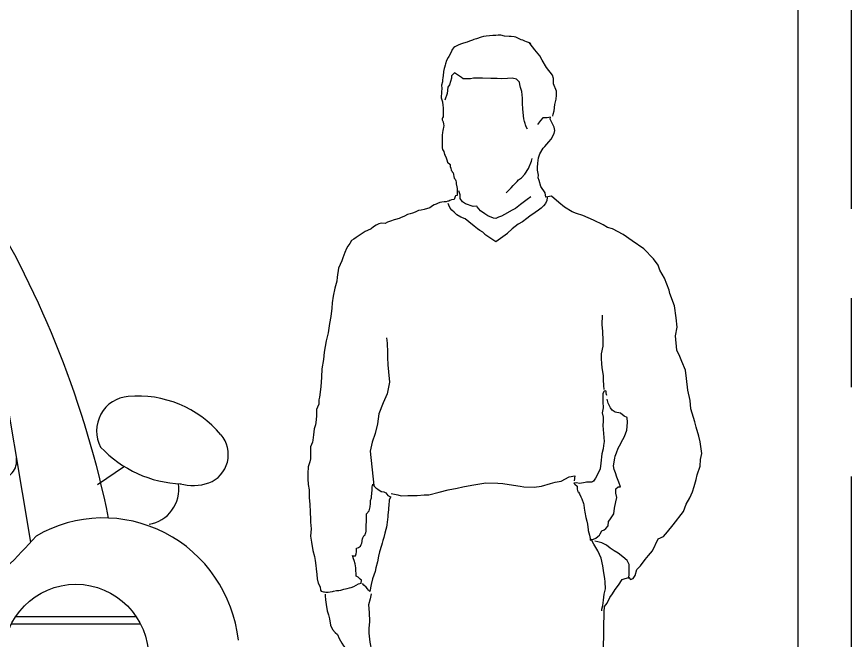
# Model space of a CAD drawing. Header units: metres. Extents: x -58 to 722, y -1100 to 345.
# Drawn here: x 204.377 to 205.546, y -505.14 to -504.267 of the extents above; entities that cross this region are included whole.
import ezdxf

# ---------------------------------------------------------------- set-up
doc = ezdxf.new("R2010")
doc.units = ezdxf.units.M
doc.header["$MEASUREMENT"] = 0
doc.linetypes.add('CENTER2', pattern=[1.125, 0.75, -0.125, 0.125, -0.125])
doc.linetypes.add('CENTERX2', pattern=[4, 2.5, -0.5, 0.5, -0.5])
doc.layers.get('0').update_dxf_attribs({"color": 255})
for name, color, linetype in [('A-MOBILIARIO SANITARIO', 124, 'Continuous'), ('AUTOS', 125, 'Continuous'), ('FSR_ARQ_010MUROBAJO', 33, 'Continuous'), ('FSR_ARQ_016EJES', 135, 'CENTER2')]:
    doc.layers.add(name, color=color, linetype=linetype)

# ---------------------------------------------------------------- blocks, each defined once
blk = doc.blocks.new('Auto-f33')
for p, q in [((0.5198753601657131, 1.215882504443584), (0.5668283294310754, 0.9383301572475489)), ((0.6981837105896034, 1.044437109804477), (0.6607030319735259, 1.018836795126447)), ((0.7149716169992075, 0.8336177916093277), (0.5456702394466788, 0.8336177916093277)), ((0.7209249767606138, 0.8234125764749365), (0.5397168796852725, 0.8234125764749365))]:
    blk.add_line(p, q)
for centre, major_axis, ratio, start_param, end_param in [((-0.651389180910769, 0.6906025293842504), (1.920625757790143e-11, 1.378926206180796), 0.9834667438759624, -1.365176638025358, -1.013955915325003), ((0.7171518095946112, 0.9870017395697346), (6.703790307824114e-13, 0.1559820580222471), 0.9834667438751649, -0.8607481456355363, 0.08794845032932397), ((0.7069818316140868, 1.094111182809911), (1.601842837376748e-12, 0.04838653282877249), 0.9834667438751545, 0.06949165210106956, 2.061034900395411), ((0.8022776429090186, 1.061153900318828), (-4.037739127640035e-13, 0.04224967773290109), 0.9834667438752756, 3.487823291416744, 5.427834125534995), ((0.7838362832927714, 1.187737695775326), (7.242709993622845e-13, 0.1677851147881523), 0.98346674387535, 2.337543147489951, 3.105426125088056), ((0.522777364908336, 1.051917869308824), (-8.235797546465973e-13, 0.02488757261231022), 0.9834667438755847, 3.105739069200693, 4.882733868985902), ((0.7255475524265762, 1.012578443294075), (1.132448619446561e-12, 0.04971772426771241), 0.9834667438747721, 3.28885023988142, 4.863490281238581), ((0.7944461013803448, 1.087271991751749), (8.687956270412116e-13, 0.06953378110122756), 0.9834667438770818, 2.874082505220561, 3.468081363766016), ((0.6688610871967171, 0.7785860863382084), (3.705653932163242e-13, 0.1936997766519843), 0.9834667438754245, -1.455547914908998, 0.5176009453552424), ((-0.3374780427724318, 1.793273920100489), (-8.335843243245143e-12, 1.25555778769816), 0.9834667438752482, 3.778192101010172, 3.972654697942099), ((0.6303209282229432, 0.7756633118164302), (1.512991750406579e-12, 0.1037661570105683), 0.9834667438754008, -1.570796326780557, 4.712388980399029)]:
    blk.add_ellipse(centre, major_axis=major_axis, ratio=ratio, start_param=start_param, end_param=end_param)
blk = doc.blocks.new('SYMBOL_Human_2_2D')
at = {"color": 0, "linetype": 'ByBlock'}
for p, q in [((-0.03021243701204845, 1.807211497987951), (-0.03616972546987895, 1.805509006373494)), ((-0.02680822496385638, 1.808345767120482), (-0.03021243701204845, 1.807211497987951)), ((-0.02226933065060344, 1.81033150239759), (-0.02680822496385638, 1.808345767120482)), ((-0.01999980086747044, 1.811182941), (-0.02226933065060344, 1.81033150239759)), ((-0.0157443705542164, 1.812317650807229), (-0.01999980086747044, 1.811182941)), ((-0.00836857778313238, 1.814587070421686), (-0.0157443705542164, 1.812317650807229)), ((-0.004964365734940301, 1.816005437024096), (-0.00836857778313238, 1.814587070421686)), ((-0.0007092383855429318, 1.816289121361445), (-0.004964365734940301, 1.816005437024096)), ((0.009503507927711041, 1.817423803626506), (-0.0007092383855429318, 1.816289121361445)), ((0.01404231961445745, 1.817423803626506), (0.009503507927711041, 1.817423803626506)), ((0.01773040879518106, 1.817707487963855), (0.01404231961445745, 1.817423803626506)), ((0.02198545351807191, 1.817707487963855), (0.01773040879518106, 1.817707487963855)), ((0.02765927797590351, 1.816572778156626), (0.02198545351807191, 1.817707487963855)), ((0.03503515337349405, 1.816005437024096), (0.02765927797590351, 1.816572778156626)), ((0.03815557091566291, 1.816005437024096), (0.03503515337349405, 1.816005437024096)), ((0.04297828727710851, 1.815154411554216), (0.03815557091566291, 1.816005437024096)), ((0.04524778951807207, 1.814587070421686), (0.04297828727710851, 1.815154411554216)), ((0.05035405250602309, 1.812317650807229), (0.04524778951807207, 1.814587070421686)), ((0.05375826455421695, 1.81089884353012), (0.05035405250602309, 1.812317650807229)), ((0.05631134096385537, 1.81033150239759), (0.05375826455421695, 1.81089884353012)), ((0.05943178604819188, 1.808345767120482), (0.05631134096385537, 1.81033150239759)), ((0.06198497262650626, 1.807778839120481), (0.05943178604819188, 1.808345767120482)), ((0.06368721636144592, 1.807211497987951), (0.06198497262650626, 1.807778839120481)), ((0.0676586869156619, 1.805225349578313), (0.06368721636144592, 1.807211497987951)), ((-0.05404183872289181, 1.793878306590361), (-0.05574408245783147, 1.790473791578313)), ((-0.05347447004819372, 1.79586362873494), (-0.05404183872289181, 1.793878306590361)), ((-0.05120496780722839, 1.798700389481927), (-0.05347447004819372, 1.79586362873494)), ((-0.04950291686746944, 1.799835512421686), (-0.05120496780722839, 1.798700389481927)), ((-0.04666604595180779, 1.801253879024096), (-0.04950291686746944, 1.799835512421686)), ((-0.04326183390361393, 1.802955929963855), (-0.04666604595180779, 1.801253879024096)), ((-0.03900670655421656, 1.804374324108433), (-0.04326183390361393, 1.802955929963855)), ((-0.03616972546987895, 1.805509006373494), (-0.03900670655421656, 1.804374324108433)), ((0.06850982255421734, 1.803806955433735), (0.0676586869156619, 1.805225349578313)), ((-0.05999912718072231, 1.783381490349397), (-0.06226873959036183, 1.778275309987952)), ((-0.05886452754216798, 1.784799856951807), (-0.05999912718072231, 1.783381490349397)), ((-0.05574408245783147, 1.790473791578313), (-0.05886452754216798, 1.784799856951807)), ((-0.06567306180722987, 1.767495222542168), (-0.06595652580722877, 1.765793171602409)), ((-0.06453802149397525, 1.771466693096385), (-0.06567306180722987, 1.767495222542168)), ((-0.06397079053012078, 1.773452841506024), (-0.06453802149397525, 1.771466693096385)), ((-0.06226873959036183, 1.778275309987952), (-0.06397079053012078, 1.773452841506024)), ((-0.0679422335421691, 1.755580865963855), (-0.06822613821686829, 1.750757956807229)), ((-0.06737500257831286, 1.760403334445783), (-0.0679422335421691, 1.755580865963855)), ((-0.067091428409638, 1.761538044253012), (-0.06737500257831286, 1.760403334445783)), ((-0.06595652580722877, 1.765793171602409), (-0.067091428409638, 1.761538044253012)), ((-0.0685096022168672, 1.745367678975903), (-0.07021184595180685, 1.740261526156626)), ((-0.06822613821686829, 1.750757956807229), (-0.0685096022168672, 1.74877180839759)), ((-0.0685096022168672, 1.74877180839759), (-0.0685096022168672, 1.746786486253011)), ((-0.0685096022168672, 1.746786486253011), (-0.0685096022168672, 1.745367678975903)), ((-0.07021184595180685, 1.729481851843373), (-0.07077921462650671, 1.720403402204819)), ((-0.07021184595180685, 1.740261526156626), (-0.07021184595180685, 1.739977841819277)), ((-0.07021184595180685, 1.739977841819277), (-0.06992807898795128, 1.735155373337349)), ((-0.06992807898795128, 1.735155373337349), (-0.07021184595180685, 1.729481851843373)), ((-0.07077921462650671, 1.720403402204819), (-0.06879347934939695, 1.714162539578313)), ((-0.06879347934939695, 1.714162539578313), (-0.06822613821686829, 1.708205333746988)), ((-0.06822613821686829, 1.708205333746988), (-0.0679422335421691, 1.705368159867469)), ((-0.0679422335421691, 1.705368159867469), (-0.0679422335421691, 1.701113032518072)), ((-0.0685096022168672, 1.68948233273494), (-0.06936073785542263, 1.688347209795181)), ((-0.0679422335421691, 1.690617042542168), (-0.0685096022168672, 1.68948233273494)), ((-0.0679422335421691, 1.701113032518072), (-0.0679422335421691, 1.696006879698795)), ((-0.0679422335421691, 1.696006879698795), (-0.0679422335421691, 1.690617042542168)), ((-0.06936073785542263, 1.688347209795181), (-0.06936073785542263, 1.686361474518072)), ((-0.06936073785542263, 1.686361474518072), (-0.0679422335421691, 1.683241056975903)), ((-0.0679422335421691, 1.683241056975903), (-0.06737500257831286, 1.679269173289156)), ((-0.06737500257831286, 1.679269173289156), (-0.06680763390361477, 1.677283878686747)), ((-0.06680763390361477, 1.677283878686747), (-0.06737500257831286, 1.67444667726506)), ((-0.06879347934939695, 1.666220106903614), (-0.06907727385542195, 1.662531907554216)), ((-0.06822613821686829, 1.669624208783132), (-0.06879347934939695, 1.666220106903614)), ((-0.0679422335421691, 1.671893600855422), (-0.06822613821686829, 1.669624208783132)), ((-0.06737500257831286, 1.67444667726506), (-0.0679422335421691, 1.671893600855422)), ((-0.06907727385542195, 1.656574701722891), (-0.06936073785542263, 1.654021625313253)), ((-0.06936073785542263, 1.654021625313253), (-0.06936073785542263, 1.651752233240964)), ((-0.06936073785542263, 1.651752233240964), (-0.06936073785542263, 1.646646052879518)), ((-0.06907727385542195, 1.662531907554216), (-0.06907727385542195, 1.656574701722891)), ((-0.06936073785542263, 1.646646052879518), (-0.06936073785542263, 1.64239051239759)), ((-0.06936073785542263, 1.64239051239759), (-0.0685096022168672, 1.640121092783132)), ((-0.0685096022168672, 1.640121092783132), (-0.0665238669397592, 1.637000262108433)), ((-0.0665238669397592, 1.637000262108433), (-0.06538915713253068, 1.632177766084337)), ((-0.06538915713253068, 1.632177766084337), (-0.06453802149397525, 1.630475715144578)), ((-0.06453802149397525, 1.630475715144578), (-0.06311987522891549, 1.626787928927711)), ((-0.06311987522891549, 1.626787928927711), (-0.06198494508433683, 1.623951168180723)), ((-0.06198494508433683, 1.623951168180723), (-0.06085034544578249, 1.620262968831325)), ((-0.06085034544578249, 1.620262968831325), (-0.0568786820963858, 1.616575182614458)), ((-0.0568786820963858, 1.616575182614458), (-0.05659491513253023, 1.613454765072289)), ((-0.05659491513253023, 1.613454765072289), (-0.05602765662650633, 1.610901247987951)), ((-0.05602765662650633, 1.610901247987951), (-0.0554603154939759, 1.607781243578313)), ((-0.0554603154939759, 1.607781243578313), (-0.05432560568674738, 1.606646533771084)), ((-0.05432560568674738, 1.606646533771084), (-0.05375826455421695, 1.605227754036144)), ((-0.05375826455421695, 1.605227754036144), (-0.05233987040963939, 1.603525703096385)), ((-0.05233987040963939, 1.603525703096385), (-0.05063762667469973, 1.595582348855421)), ((-0.05063762667469973, 1.595582348855421), (-0.04893554819277135, 1.593596613578313)), ((-0.04893554819277135, 1.593596613578313), (-0.04780064559036212, 1.591043537168674)), ((-0.04780064559036212, 1.591043537168674), (-0.04723330445783169, 1.589057801891566)), ((-0.04723330445783169, 1.589057801891566), (-0.04723330445783169, 1.586788409819277)), ((-0.04723330445783169, 1.586788409819277), (-0.04666604595180779, 1.58196550066265)), ((-0.04666604595180779, 1.58196550066265), (-0.04581491031325235, 1.579128739915663)), ((-0.04581491031325235, 1.579128739915663), (-0.04581491031325235, 1.577143032180722)), ((-0.04581491031325235, 1.577143032180722), (-0.04581491031325235, 1.575157296903614)), ((-0.04581491031325235, 1.575157296903614), (-0.04581491031325235, 1.571753195024096)), ((-0.06056646831325274, 1.559554713433735), (-0.06311987522891549, 1.558420003626506)), ((-0.05914810171084284, 1.559554713433735), (-0.06056646831325274, 1.559554713433735)), ((-0.05716225626506066, 1.560689423240963), (-0.05914810171084284, 1.559554713433735)), ((-0.05460917985542224, 1.561824105506024), (-0.05716225626506066, 1.560689423240963)), ((-0.05035405250602487, 1.562107789843373), (-0.05460917985542224, 1.561824105506024)), ((-0.04921912236144621, 1.56693028586747), (-0.05035405250602487, 1.562107789843373)), ((-0.0483683172289151, 1.567781724469879), (-0.04921912236144621, 1.56693028586747)), ((-0.04609870481927736, 1.56834906560241), (-0.0483683172289151, 1.567781724469879)), ((-0.04581491031325235, 1.571753195024096), (-0.04609870481927736, 1.56834906560241)), ((0.09375767349397535, 1.560405738903614), (0.0914880610843376, 1.556150611554217)), ((0.09432504216867521, 1.565228234927711), (0.09375767349397535, 1.560405738903614)), ((-0.09716199571084339, 1.546504793240964), (-0.101984354024097, 1.545654180903614)), ((-0.08865119016867418, 1.549341967120482), (-0.09716199571084339, 1.546504793240964)), ((-0.08439617298795277, 1.55217872786747), (-0.08865119016867418, 1.549341967120482)), ((-0.08155930207228934, 1.553880778807229), (-0.08439617298795277, 1.55217872786747)), ((-0.07872234853012117, 1.555015901746988), (-0.08155930207228934, 1.553880778807229)), ((-0.07645303908433831, 1.556150611554217), (-0.07872234853012117, 1.555015901746988)), ((-0.07304882703614446, 1.557568978156626), (-0.07645303908433831, 1.556150611554217)), ((-0.06992807898795128, 1.558135906156626), (-0.07304882703614446, 1.557568978156626)), ((-0.06595652580722877, 1.558420003626506), (-0.06992807898795128, 1.558135906156626)), ((-0.06311987522891549, 1.558420003626506), (-0.06595652580722877, 1.558420003626506)), ((-0.05914810171084284, 1.553313437674698), (-0.05999912718072231, 1.556150611554217)), ((-0.0568786820963858, 1.548774625987952), (-0.05914810171084284, 1.553313437674698)), ((-0.05404183872289181, 1.545370083433735), (-0.0568786820963858, 1.548774625987952)), ((0.0849634314939749, 1.548774625987952), (0.0804245096385543, 1.545654180903614)), ((0.0886515206746985, 1.552462412204819), (0.0849634314939749, 1.548774625987952)), ((0.0914880610843376, 1.556150611554217), (0.0886515206746985, 1.552462412204819)), ((-0.1343245337349401, 1.533455726855421), (-0.1363102690120481, 1.532604701385542)), ((-0.1280833681445781, 1.53600880326506), (-0.1343245337349401, 1.533455726855421)), ((-0.1229771051566271, 1.538561879674699), (-0.1280833681445781, 1.53600880326506)), ((-0.1192894291084343, 1.539980246277108), (-0.1229771051566271, 1.538561879674699)), ((-0.1156013123855431, 1.540831271746988), (-0.1192894291084343, 1.539980246277108)), ((-0.1113459646987955, 1.542533322686746), (-0.1156013123855431, 1.540831271746988)), ((-0.1062397017108427, 1.544803155433734), (-0.1113459646987955, 1.542533322686746)), ((-0.101984354024097, 1.545654180903614), (-0.1062397017108427, 1.544803155433734)), ((-0.05063762667469973, 1.542250079024096), (-0.05404183872289181, 1.545370083433735)), ((-0.04638247178313293, 1.538278195337349), (-0.05063762667469973, 1.542250079024096)), ((-0.04042488036144576, 1.534874093457831), (-0.04638247178313293, 1.538278195337349)), ((-0.03361664906024053, 1.532037332710843), (-0.04042488036144576, 1.534874093457831)), ((0.06737489240963868, 1.53600880326506), (0.06255253409638506, 1.532604701385542)), ((0.07531835681927745, 1.541682737891566), (0.06737489240963868, 1.53600880326506)), ((0.0804245096385543, 1.545654180903614), (0.07531835681927745, 1.541682737891566)), ((-0.1720546607710851, 1.522391955072289), (-0.1760262139518076, 1.51983887866265)), ((-0.1677992029156634, 1.524094006012048), (-0.1720546607710851, 1.522391955072289)), ((-0.1635438552289159, 1.525512372614458), (-0.1677992029156634, 1.524094006012048)), ((-0.1581539079036141, 1.524945444614458), (-0.1635438552289159, 1.525512372614458)), ((-0.1544661492289165, 1.526930766759036), (-0.1581539079036141, 1.524945444614458)), ((-0.1496434328674692, 1.528632817698795), (-0.1544661492289165, 1.526930766759036)), ((-0.1439698287469877, 1.530335281771084), (-0.1496434328674692, 1.528632817698795)), ((-0.1419840934698797, 1.531186307240964), (-0.1439698287469877, 1.530335281771084)), ((-0.1363102690120481, 1.532604701385542), (-0.1419840934698797, 1.531186307240964)), ((-0.02765936060241003, 1.527498107891566), (-0.03361664906024053, 1.532037332710843)), ((-0.01971592373494069, 1.52068990413253), (-0.02765936060241003, 1.527498107891566)), ((-0.01432586624096466, 1.516434336108433), (-0.01971592373494069, 1.52068990413253)), ((0.04893557573493901, 1.523810321674699), (0.03985784219277022, 1.516434336108433)), ((0.05574410999999913, 1.527498107891566), (0.04893557573493901, 1.523810321674699)), ((0.06255253409638506, 1.532604701385542), (0.05574410999999913, 1.527498107891566)), ((-0.1893594053493981, 1.512179621891566), (-0.2029760332048198, 1.502817901048192)), ((-0.185387714457832, 1.513881259698795), (-0.1893594053493981, 1.512179621891566)), ((-0.1797140001686746, 1.516718433578313), (-0.185387714457832, 1.513881259698795)), ((-0.1760262139518076, 1.51983887866265), (-0.1797140001686746, 1.516718433578313)), ((-0.0106381901927719, 1.514164944036144), (-0.01432586624096466, 1.516434336108433)), ((-0.006099295879518962, 1.511328183289157), (-0.0106381901927719, 1.514164944036144)), ((-0.002695083831325107, 1.508207738204819), (-0.006099295879518962, 1.511328183289157)), ((0.03985784219277022, 1.516434336108433), (0.03248196679517967, 1.509909789144578)), ((-0.2103517984337344, 1.498562360566265), (-0.213188779518072, 1.493739864542168)), ((-0.2066640122168675, 1.500264824638554), (-0.2103517984337344, 1.498562360566265)), ((-0.2029760332048198, 1.502817901048192), (-0.2066640122168675, 1.500264824638554)), ((-0.218295152674699, 1.486080635313253), (-0.2205645447469884, 1.479555675216867)), ((-0.216025622891566, 1.489767980855421), (-0.218295152674699, 1.486080635313253)), ((-0.213188779518072, 1.493739864542168), (-0.216025622891566, 1.489767980855421)), ((-0.2236851826265056, 1.471612348518072), (-0.2253872335662646, 1.466506168156626)), ((-0.2205645447469884, 1.479555675216867), (-0.2236851826265056, 1.471612348518072)), ((-0.2304934139277108, 1.455442837048193), (-0.2324792318313254, 1.441258207048193)), ((-0.2253872335662646, 1.466506168156626), (-0.2304934139277108, 1.455442837048193)), ((-0.2330467933012041, 1.435017344421686), (-0.2364508125542173, 1.424237256975903)), ((-0.2324792318313254, 1.441258207048193), (-0.2330467933012041, 1.435017344421686)), ((-0.2364508125542173, 1.424237256975903), (-0.2387203147951809, 1.411755091048193)), ((-0.2387203147951809, 1.411755091048193), (-0.2407061326987954, 1.401258687939759)), ((-0.2409899272048186, 1.393032090036144), (-0.2426918679759034, 1.380266267313253)), ((-0.2407061326987954, 1.401258687939759), (-0.2409899272048186, 1.393032090036144)), ((-0.2426918679759034, 1.380266267313253), (-0.2443941392530125, 1.36920208239759)), ((-0.2443941392530125, 1.36920208239759), (-0.2469472156626509, 1.35473462186747)), ((-0.2469472156626509, 1.35473462186747), (-0.2500676607469874, 1.342252483481928)), ((-0.2500676607469874, 1.342252483481928), (-0.2529046142891573, 1.32438006726506)), ((-0.253755749927711, 1.313032638686747), (-0.2563088263373494, 1.298564765024096)), ((-0.2529046142891573, 1.32438006726506), (-0.253755749927711, 1.313032638686747)), ((-0.2563088263373494, 1.298564765024096), (-0.2568761674698798, 1.285515257963855)), ((-0.2568761674698798, 1.285515257963855), (-0.2582946717831334, 1.270764140638554)), ((-0.2582946717831334, 1.270764140638554), (-0.2602803795180719, 1.254593775361446)), ((-0.2611315151566274, 1.250338648012048), (-0.2614150893253022, 1.245799836325301)), ((-0.2602803795180719, 1.254593775361446), (-0.2611315151566274, 1.250338648012048)), ((-0.2634008246024102, 1.238991191891566), (-0.2651030958795175, 1.235303405674699)), ((-0.2651030958795175, 1.235303405674699), (-0.2648193013734943, 1.225942125506024)), ((-0.2611315151566274, 1.243814101048193), (-0.2634008246024102, 1.238991191891566)), ((-0.2614150893253022, 1.245799836325301), (-0.2611315151566274, 1.243814101048193)), ((-0.2648193013734943, 1.225942125506024), (-0.2653866700481924, 1.219417165409638)), ((-0.2665215726506016, 1.211473838710843), (-0.2685074180963856, 1.205232535409638)), ((-0.2653866700481924, 1.219417165409638), (-0.2665215726506016, 1.211473838710843)), ((-0.2696419901927705, 1.195871255240964), (-0.2704931258313259, 1.18736055986747)), ((-0.2685074180963856, 1.205232535409638), (-0.2696419901927705, 1.195871255240964)), ((-0.271060494506024, 1.184523799120482), (-0.2741809120481928, 1.177148254228916)), ((-0.2704931258313259, 1.18736055986747), (-0.271060494506024, 1.184523799120482)), ((-0.2741809120481928, 1.170340022927711), (-0.2744647065542178, 1.158424812542168)), ((-0.2741809120481928, 1.177148254228916), (-0.2741809120481928, 1.170340022927711)), ((-0.2744647065542178, 1.158424812542168), (-0.2753155116867472, 1.153602316518072)), ((-0.2778689186024099, 1.145942674156626), (-0.2781524927710848, 1.135446656638554)), ((-0.2753155116867472, 1.153602316518072), (-0.2778689186024099, 1.145942674156626)), ((-0.2781524927710848, 1.135446656638554), (-0.2784362597349404, 1.127503329939759)), ((0.1161689013975895, 1.123815543722892), (0.1283671626506013, 1.130623775024096)), ((0.1283671626506013, 1.130623775024096), (0.1371612944819276, 1.132325825963855)), ((0.1371612944819276, 1.132325825963855), (0.1360266948433733, 1.124099228060241)), ((-0.2784362597349404, 1.127503329939759), (-0.2775851240963849, 1.118709390903614)), ((-0.2775851240963849, 1.118709390903614), (-0.2764505244578306, 1.11019869553012)), ((-0.03702097127710857, 1.115021191554217), (-0.02312024595180695, 1.117574267963855)), ((-0.02312024595180695, 1.117574267963855), (-0.01375863527710841, 1.119276732036144)), ((-0.01375863527710841, 1.119276732036144), (-0.001276579518071586, 1.120978369843373)), ((-0.001276579518071586, 1.120978369843373), (0.01716273715662631, 1.120411028710843)), ((0.01716273715662631, 1.120411028710843), (0.02538974819277051, 1.120127757506024)), ((0.02538974819277051, 1.120127757506024), (0.04184357746987999, 1.117290583626506)), ((0.04184357746987999, 1.117290583626506), (0.05205599327710786, 1.115872217024096)), ((0.08524719845783046, 1.116155873819277), (0.09914773098795138, 1.120127757506024)), ((0.09914773098795138, 1.120127757506024), (0.1065234962168677, 1.122396736445783)), ((0.1065234962168677, 1.122396736445783), (0.1161689013975895, 1.123815543722892)), ((-0.2764505244578306, 1.11019869553012), (-0.2761666473253008, 1.103390051096385)), ((-0.1487923247710849, 1.104808858373494), (-0.1382961144578321, 1.102255368831325)), ((-0.08978620293975936, 1.102539025626506), (-0.0741834266746988, 1.106510909313253)), ((-0.0741834266746988, 1.106510909313253), (-0.05971566318072341, 1.11019869553012)), ((-0.05971566318072341, 1.11019869553012), (-0.04609870481927736, 1.112751771939759)), ((-0.04609870481927736, 1.112751771939759), (-0.03702097127710857, 1.115021191554217)), ((0.05205599327710786, 1.115872217024096), (0.05801328173494014, 1.115021191554217)), ((0.05801328173494014, 1.115021191554217), (0.07389985250602393, 1.114453822879518)), ((0.07389985250602393, 1.114453822879518), (0.08524719845783046, 1.116155873819277)), ((-0.2761666473253008, 1.103390051096385), (-0.2761666473253008, 1.098283898277108)), ((-0.2761666473253008, 1.098283898277108), (-0.2750320476867465, 1.087503810831325)), ((-0.1382961144578321, 1.102255368831325), (-0.132906056963856, 1.101120659024096)), ((-0.132906056963856, 1.101120659024096), (-0.1226933106506021, 1.101404343361446)), ((-0.1226933106506021, 1.101404343361446), (-0.1079419729879518, 1.101688000156626)), ((-0.1079419729879518, 1.101688000156626), (-0.09744556987951825, 1.102255368831325)), ((-0.09744556987951825, 1.102255368831325), (-0.08978620293975936, 1.102539025626506)), ((-0.2750320476867465, 1.087503810831325), (-0.2747482807228909, 1.075872697915663)), ((-0.2747482807228909, 1.075872697915663), (-0.2741809120481928, 1.064241585)), ((-0.2741809120481928, 1.064241585), (-0.2741809120481928, 1.059986430108434)), ((-0.2741809120481928, 1.059986430108434), (-0.2730462022409643, 1.049490027)), ((-0.2730462022409643, 1.049490027), (-0.2741809120481928, 1.038142570879518)), ((-0.2741809120481928, 1.038142570879518), (-0.2727624352771088, 1.028781290710843)), ((-0.2727624352771088, 1.028781290710843), (-0.2704931258313259, 1.015731783650602)), ((-0.2704931258313259, 1.015731783650602), (-0.2682235134216864, 1.006370062807229)), ((-0.2682235134216864, 1.006370062807229), (-0.2668051468192765, 1.000412884518072)), ((-0.2668051468192765, 1.000412884518072), (-0.2659539010120486, 0.992469557819277)), ((-0.208082516530121, 1.006370062807229), (-0.2089336521686747, 1.008072113746988)), ((-0.2075151478554211, 1.002965960927711), (-0.208082516530121, 1.006370062807229)), ((-0.206096671084337, 1.000129200180723), (-0.2075151478554211, 1.002965960927711)), ((-0.2659539010120486, 0.992469557819277), (-0.2653866700481924, 0.9870797206626507)), ((-0.2046783044819271, 0.9950226342289155), (-0.206096671084337, 1.000129200180723)), ((-0.2038270586746993, 0.9890654283975902), (-0.2046783044819271, 0.9950226342289155)), ((-0.2035435946746986, 0.9848103010481928), (-0.2038270586746993, 0.9890654283975902)), ((-0.2653866700481924, 0.9870797206626507), (-0.2645355344096387, 0.9782853409518071)), ((-0.2645355344096387, 0.9782853409518071), (-0.2639681657349406, 0.9717603808554216)), ((-0.2032598001686754, 0.9797041482289155), (-0.2035435946746986, 0.9848103010481928)), ((-0.2029760332048198, 0.9757318514096385), (-0.2032598001686754, 0.9797041482289155)), ((-0.2001393826265065, 0.9743138979397588), (-0.2029760332048198, 0.9757318514096385)), ((-0.1970186345783134, 0.9711930397228916), (-0.2001393826265065, 0.9743138979397588)), ((-0.2639681657349406, 0.9717603808554216), (-0.2622662249638559, 0.9652358338915661)), ((-0.2622662249638559, 0.9652358338915661), (-0.259145807421687, 0.9592786556024093)), ((-0.2069478067228925, 0.9598459967349398), (-0.2032598001686754, 0.9621154163493977)), ((-0.2032598001686754, 0.9621154163493977), (-0.1995720414939761, 0.9638174672891566)), ((-0.1995720414939761, 0.9638174672891566), (-0.1953166938072286, 0.9649521770963856)), ((-0.1950328993012054, 0.9694909887831324), (-0.1970186345783134, 0.9711930397228916)), ((-0.1953166938072286, 0.9649521770963856), (-0.1950328993012054, 0.9694909887831324)), ((-0.259145807421687, 0.9592786556024093), (-0.2585781357831323, 0.9538884053132528)), ((-0.2585781357831323, 0.9538884053132528), (-0.2577273031084335, 0.9527536955060241)), ((-0.2577273031084335, 0.9527536955060241), (-0.253755749927711, 0.9513353289036144)), ((-0.253755749927711, 0.9513353289036144), (-0.2523372731566269, 0.9513353289036144)), ((-0.2523372731566269, 0.9513353289036144), (-0.2503515378795189, 0.9510516445662651)), ((-0.2503515378795189, 0.9510516445662651), (-0.2469472156626509, 0.9510516445662651)), ((-0.2469472156626509, 0.9510516445662651), (-0.2438265777831319, 0.9516189856987951)), ((-0.2438265777831319, 0.9516189856987951), (-0.2401387915662649, 0.9521863543734941)), ((-0.2401387915662649, 0.9521863543734941), (-0.2384365202891576, 0.9524700111686746)), ((-0.2384365202891576, 0.9524700111686746), (-0.2338976259759047, 0.9536051341084335)), ((-0.2338976259759047, 0.9536051341084335), (-0.2302099499277102, 0.9536051341084335)), ((-0.2302099499277102, 0.9536051341084335), (-0.2268056277108439, 0.9541725027831325)), ((-0.2268056277108439, 0.9541725027831325), (-0.2222668160240957, 0.9558741405903612)), ((-0.2222668160240957, 0.9558741405903612), (-0.2171602225301204, 0.9567251660602409)), ((-0.2171602225301204, 0.9567251660602409), (-0.2134724363132534, 0.9575766046626504)), ((-0.2134724363132534, 0.9575766046626504), (-0.210919359903615, 0.9581439457951804)), ((-0.210919359903615, 0.9581439457951804), (-0.2069478067228925, 0.9598459967349398))]:
    blk.add_line(p, q, dxfattribs=at)
for points in [[(0.1028355172048183, 1.692034996012048), (0.1034030786746989, 1.694872169891566), (0.1051050194457837, 1.700262007048192), (0.1062397292530122, 1.710191069024096), (0.1082254369879507, 1.718133982590361), (0.1087931086265055, 1.724375285891566), (0.1085092314939757, 1.730899805313253), (0.1042538838072282, 1.742247674566265), (0.1039704198072293, 1.750474685602409), (0.1022681485301202, 1.755580865963855), (0.09319033236144492, 1.767495222542168), (0.08638190826506076, 1.779126335457831), (0.08269412204819204, 1.785651295554217), (0.07475079534939688, 1.79501301639759), (0.07134647313253062, 1.799835512421686), (0.06595674614457891, 1.806360031843373)], [(0.06340333922891617, 1.671609944060241), (0.0617013984578314, 1.675014045939759), (0.06028289414457788, 1.678134904156626), (0.05999912718072231, 1.680403883096385), (0.05886452754216798, 1.683808398108434), (0.05772981773493946, 1.68777986866265), (0.0565951354698786, 1.697708517506024), (0.05631134096385537, 1.70338286526506), (0.05574410999999913, 1.711609463168674), (0.05574410999999913, 1.720120131), (0.05460940019277061, 1.730332464180723), (0.05290712891566329, 1.736573326807229), (0.051772419108433, 1.741396235963855), (0.05092139363855352, 1.744516653506024), (0.04638249932530059, 1.74933914953012), (0.03957396506024047, 1.750757956807229), (0.03248196679517967, 1.750474685602409), (0.02255279465060234, 1.74990649066265), (0.01631193202409698, 1.750474685602409), (0.006666526843373433, 1.750474685602409), (-0.006382759879517863, 1.750757956807229), (-0.01177278983132624, 1.750757956807229), (-0.02028348520481948, 1.750757956807229), (-0.02538974819277051, 1.75019058813253), (-0.03673709414457882, 1.74990649066265), (-0.03929017055421724, 1.751892639072289), (-0.05007025799999987, 1.759268211506024), (-0.05460917985542224, 1.754446156156626), (-0.05460917985542224, 1.753594690012048), (-0.05489294681927781, 1.750757956807229), (-0.05801339190361432, 1.740828867289156), (-0.06028300431325384, 1.736857424277108), (-0.06141760395180818, 1.727212019096386), (-0.06510569313253001, 1.716999300325301)], [(-0.00808500361445752, 0.122976953674699), (-0.005248160240963529, 0.1175871165180722), (-0.002695083831325107, 0.1102111309518075), (-0.00184394819277145, 0.1056723192650602), (0.002978768168674151, 0.1059560036024096), (0.01092187453012095, 0.1076580545421686), (0.01744664183132549, 0.1070906858674701), (0.01829766730120497, 0.1051049505903616), (0.01432619674698721, 0.09602735475903601), (0.0131911839759038, 0.08893502598795178), (0.0117730101686746, 0.08269375022891556), (0.003829573301205258, 0.07304878572289142), (0.004680819108433099, 0.06113398846987939), (-0.0004254438795179283, 0.05687886112048202), (0.004397244939758238, 0.05602739497590359), (0.002694973662650924, 0.04893550687951831), (0.002127632530120493, 0.04411303839759051), (-0.001276579518071586, 0.03758807830120481), (-0.005815501373493959, 0.02567328104819278), (-0.003546191927711106, 0.0185813929518075), (-0.002978547831325784, 0.01035438191566285), (-0.001560374024096589, 0.00382983495180711), (0.001560374024096589, -0.00382983495180711), (0.008368798120482523, -0.00865230343373491), (0.01716273715662631, -0.00865230343373491), (0.02170196197590357, -0.00865230343373491), (0.03134706419277045, -0.008935987771084397), (0.03446778469879419, -0.009219672108433441), (0.03900659638554238, -0.009503328903614383), (0.04524778951807207, -0.01035435437349386), (0.05063751650602377, -0.01120537984337333), (0.06226873959036183, -0.01375889692771071), (0.07191403460240942, -0.01290787145783123), (0.07872223836144521, -0.009219672108433441), (0.08553077262650532, -0.005248201554216569), (0.09205573272289058, 0.00042531993975925), (0.09914773098795138, 0.007233936831325449), (0.1014173433975909, 0.009503356445783373), (0.1042538838072282, 0.01460950926506022), (0.1056723605783123, 0.02113446936144592), (0.1076582060240963, 0.02851004179518069), (0.1113461850361439, 0.03730439396385532), (0.1124808948433724, 0.04581508933734946), (0.1141828356144572, 0.05858091206024096), (0.1170197065301206, 0.05631107931325308), (0.1138992889879518, 0.06652382562650616), (0.1076582060240963, 0.06709116675903615), (0.1079419729879518, 0.07787125420481922), (0.1062397292530122, 0.08581460844578337), (0.1014173433975909, 0.08751665938554232), (0.1005660975903613, 0.09886408796385537), (0.1119135537108438, 0.0977294056987954), (0.1124808948433724, 0.09858043116867488), (0.1153177657590359, 0.1048212937951807), (0.1164523653975902, 0.1079417113373495), (0.1173035836626504, 0.1116299106867469), (0.1178708421686743, 0.1136156459638553), (0.1192893189397584, 0.1175871165180722), (0.1198566600722888, 0.1226932693373495), (0.1201404545783138, 0.1289345450963857), (0.1212750542168681, 0.1368778993373494), (0.1215586283855412, 0.1445371285662651), (0.1224097640240966, 0.1519131141325303), (0.1229771051566271, 0.1573029512891566), (0.1241120077590363, 0.1638274982530119), (0.1249628404337351, 0.1720545092891566), (0.1260977430361443, 0.1780121007108433), (0.1286509296144569, 0.1882244338915664), (0.1300694063855428, 0.1967351292650605), (0.1326224827951812, 0.2055290683012048), (0.1357429278795177, 0.2180112066867472), (0.1382960042891561, 0.2293586628072288), (0.1402817395662641, 0.236167279698795), (0.1431186931084341, 0.2443938776024097), (0.1453883055180718, 0.2529045729759039), (0.1476575047951805, 0.2602805585421686), (0.1473740407951798, 0.2733300656024096), (0.1473740407951798, 0.2929040920843373), (0.1490760917349387, 0.3068046246144578), (0.1507783630120478, 0.3209888139397592), (0.1524801936144584, 0.3331872955301203), (0.1524801936144584, 0.3490735357951806), (0.1519129626506022, 0.3615556741807231), (0.1513456215180717, 0.3746051812409636), (0.1507783630120478, 0.389356739240964), (0.1502110218795174, 0.3955976018674698), (0.1470902738313242, 0.4123353082771086), (0.1456717695180725, 0.4219802727831323), (0.1456717695180725, 0.4378669537228916), (0.1499271172048182, 0.4469445495542168), (0.1547498335662656, 0.4616965482289157), (0.1567356514698801, 0.4716251695301203), (0.1607072321927703, 0.4934690287590364), (0.1658133850120471, 0.5221211192891568), (0.167231861783133, 0.5416951457710841), (0.1706360738313251, 0.5643900304698797), (0.1697850483614456, 0.5805599826144576), (0.1703526098313244, 0.6021197443734938), (0.1692177072289152, 0.6148855670963853), (0.1720545506024092, 0.648644223578313), (0.1723383451084342, 0.6577222600843371), (0.1737565189156616, 0.6659488579879518), (0.1751749956867474, 0.6838212466626505), (0.1774446080963852, 0.7014095654096384), (0.1797141103373487, 0.7218346173614456), (0.1794304259999997, 0.7334661709518071), (0.1808488201445773, 0.7649549946867469), (0.1802814790120486, 0.7754509846626505), (0.1794304259999997, 0.8049541006626504), (0.1785792077349395, 0.8180035801807228), (0.1814161612771077, 0.8528969464698795), (0.1814161612771077, 0.8608402731686746), (0.1822671867469872, 0.8806979839879518), (0.182550871084338, 0.8957332263253013), (0.182834555421687, 0.9201301619638553), (0.1834018965542175, 0.9286408573373495), (0.1873735599036142, 0.9337470101566263), (0.1919123715903606, 0.9425413898674695), (0.1956003781445776, 0.9484985681566265), (0.199855505493975, 0.9550231151204818), (0.2052455354457834, 0.9621154163493977), (0.2109192772771085, 0.9706256710481929), (0.2154582817590356, 0.972044478325301), (0.2211320235903607, 0.9737465292650602), (0.2236850999999991, 0.9709097685180723), (0.228224104481928, 0.972044478325301), (0.2310609753975896, 0.9771506311445781), (0.233614161975904, 0.9862286676506022), (0.2395713402650603, 0.9921858734819275), (0.2466634486987953, 1.001830837987952), (0.2520535061927713, 1.008072113746988), (0.2582945616144574, 1.015164442518072), (0.2670888311566255, 1.03388744353012), (0.2753157320240955, 1.037859327216867), (0.2815565946506027, 1.044667530975903), (0.2903509468192773, 1.056014987096385), (0.3062372146265062, 1.076723723385542), (0.310492562313252, 1.087787495168675), (0.3164498507710842, 1.098000241481928), (0.3204214039518067, 1.107078277987952), (0.3229744803614452, 1.115304848349397), (0.3260952284096383, 1.12636862013253), (0.3275137327228919, 1.133460948903614), (0.3323360910361437, 1.147077356421687), (0.3329037626746985, 1.157290102734939), (0.3348894979518064, 1.166935507915662), (0.3323360910361437, 1.185091167795181), (0.3303502731325292, 1.193885519963855), (0.3260952284096383, 1.208069709289156), (0.3241094105060238, 1.21601265039759), (0.3178683275421683, 1.236154458686747), (0.3167336177349398, 1.249203938204819), (0.3130456387228921, 1.265374303481928), (0.3107762466506028, 1.283813620156626), (0.3093578525060234, 1.296295345409638), (0.3039677950120474, 1.309912634277108), (0.3005635829638553, 1.317855547843373), (0.2957408941445774, 1.327500925481928), (0.2940389533734944, 1.350195397048193), (0.2963081526506013, 1.363528560903614), (0.2951736631807229, 1.377996434566265), (0.2923366820963853, 1.396719876253012), (0.2849609168674689, 1.416010245939759), (0.2838262070602404, 1.421116811891566), (0.2767342087951796, 1.439556156108434), (0.2696420177349399, 1.452321978831325), (0.2668050366506023, 1.45969755126506), (0.2594292714216859, 1.469910270036144), (0.2446777134216873, 1.485229196710843), (0.2262382865783135, 1.497711335096386), (0.2123378642168667, 1.507639983939759), (0.1958839523132525, 1.516718433578313), (0.1879408184096381, 1.518704168855421), (0.1814161612771077, 1.52267561186747), (0.1660972621445787, 1.530051597433735), (0.1499271172048182, 1.537143485530121), (0.1397143984337355, 1.540263930614458), (0.1329059743373495, 1.543100691361446), (0.1212750542168681, 1.550192992590361), (0.1124808948433724, 1.557284880686747), (0.1011334662650594, 1.567497627), (0.09233919672289126, 1.565795576060241), (0.09120459708433692, 1.572603779819277), (0.08439606281927681, 1.58224959813253), (0.08184298640963839, 1.591610905843374), (0.0801407151325293, 1.595866446325301), (0.0804245096385543, 1.600121573674699), (0.07900611549397496, 1.607781243578313), (0.07928990999999996, 1.61203595779518), (0.07985714096385443, 1.618560917891566), (0.0804245096385543, 1.626787928927711), (0.08297758604819272, 1.633028791554217), (0.08780027486746889, 1.642106828060241), (0.09035346144578327, 1.64465990446988), (0.09687811857831363, 1.652035890036144), (0.1002823306265057, 1.656007360590361), (0.1051050194457837, 1.665085397096385), (0.1059561550843373, 1.669340524445783), (0.1048212249397587, 1.674730361602409), (0.09886382631325219, 1.686928843192771), (0.09943149795180695, 1.690049701409639), (0.09432504216867521, 1.68948233273494), (0.08751661807228928, 1.68919823526506), (0.08354492718072315, 1.685226792253012), (0.0804245096385543, 1.680971224228915), (0.07928990999999996, 1.678985929626506)], [(0.03049623151807168, 1.572320536156626), (0.03390014060240887, 1.576008322373494), (0.03787199674698805, 1.580547547192771), (0.04099244183132456, 1.583951235939759), (0.04723360742168659, 1.590192511698795), (0.04978671137349444, 1.592745588108433), (0.05404183872289181, 1.595866446325301), (0.05914821187951702, 1.601823624614458), (0.06510561050602348, 1.610618004325301), (0.06964450481927642, 1.621965019771084), (0.07077910445783075, 1.62622058779518)], [(0.06850982255421734, 1.566362917192771), (0.06283599809638574, 1.562391474180723), (0.05290712891566329, 1.554448560614458), (0.04468022804819327, 1.548207257313253), (0.03957396506024047, 1.545370083433735), (0.02765927797590351, 1.538561879674699), (0.02283656161445791, 1.536292460060241), (0.01829766730120497, 1.534590409120482), (0.01404231961445745, 1.532604701385542), (0.01063810756626538, 1.533171629385542), (0.001560374024096589, 1.53685982873494), (-0.002695083831325107, 1.539980246277108), (-0.009503507927711041, 1.544519471096385), (-0.01460977091566207, 1.55076036126506), (-0.01546079638554154, 1.551611386734939), (-0.02085082633734991, 1.551044018060241), (-0.03304908759036174, 1.555583242879518), (-0.03787180395180734, 1.558703274831325), (-0.04127601599999942, 1.563526156445783), (-0.04127601599999942, 1.569483775409638), (-0.04354562840963894, 1.575440953698795)], [(0.182834555421687, 1.266508572614458), (0.1822671867469872, 1.272749848373494), (0.1819835299518076, 1.281260130614458), (0.1816999557831327, 1.287785090710843), (0.1799976845060236, 1.300550913433735), (0.1794304259999997, 1.306224407385542), (0.1788630848674693, 1.314451418421687), (0.1788630848674693, 1.321826990855421), (0.1814161612771077, 1.333741788108433), (0.1814161612771077, 1.341968799144578), (0.180565025638554, 1.357004041481928), (0.1799976845060236, 1.367216760253012), (0.1802814790120486, 1.382252002590361)], [(-0.1561680899999995, 1.347074979506024), (-0.1558846260000006, 1.346791295168675), (-0.155033380192771, 1.33856428413253), (-0.1541823547228915, 1.324096410469879), (-0.1541823547228915, 1.316153496903614), (-0.1536150135903611, 1.304806040783132), (-0.153047644915663, 1.293742269), (-0.1510619371807227, 1.27785602873494), (-0.1547499161927721, 1.259700368855422), (-0.1612745733253007, 1.245516151987952), (-0.1677992029156634, 1.228778473120481), (-0.1700688153253012, 1.212892205313253), (-0.1737566015421681, 1.197856990518072), (-0.1780119492289156, 1.184240142325301), (-0.1811323667710845, 1.170340022927711), (-0.175458762650603, 1.116865070891566)], [(0.1868062187710837, 1.257147292445783), (0.186522341638554, 1.258849343385542), (0.1862388776385533, 1.261402419795181), (0.1862388776385533, 1.263955496204819), (0.1851039474939764, 1.264239180542168), (0.182834555421687, 1.263955496204819), (0.1808488201445773, 1.260267709987952), (0.1808488201445773, 1.257147292445783), (0.1808488201445773, 1.253742749891566), (0.1808488201445773, 1.250054963674699), (0.1808488201445773, 1.24750188726506), (0.1814161612771077, 1.237856509626506), (0.1797141103373487, 1.230196839722892), (0.1814161612771077, 1.223388635963855), (0.1814161612771077, 1.217147773337349), (0.1808488201445773, 1.210622813240964), (0.1814161612771077, 1.204097853144578), (0.182550871084338, 1.191616127891566), (0.1831181295903619, 1.185374824590361), (0.1816999557831327, 1.179417646301204), (0.1814161612771077, 1.174027396012048), (0.1794304259999997, 1.166084482445783), (0.17772818226506, 1.151616608783132), (0.1765934724578315, 1.143105913409639), (0.1720545506024092, 1.132893580228916), (0.1692177072289152, 1.128638039746988), (0.1663807261445776, 1.123531859385542), (0.1649625523373484, 1.122964105120482), (0.1632603086024087, 1.122396736445783), (0.1601398635180722, 1.122396736445783), (0.1556010518313258, 1.122113492783132), (0.1533314394216863, 1.121829395313253), (0.1448209643855414, 1.120127757506024), (0.1394309068915653, 1.120978369843373), (0.1357429278795177, 1.120411028710843), (0.1374451991566268, 1.118992634566265), (0.1408494112048189, 1.116155873819277), (0.1408494112048189, 1.111333405337349), (0.1417003265060242, 1.107361934783132), (0.1428352291084334, 1.106794593650602), (0.1445370872530116, 1.103957419771084), (0.1468066996626511, 1.099134923746988), (0.1482251764337352, 1.09629774986747), (0.1504944858795181, 1.088922177433735), (0.1510618270120485, 1.086936469698795), (0.1519129626506022, 1.081546632542169), (0.1530475622891565, 1.075589013578313), (0.1541824648915657, 1.067362415674699), (0.1558845158313247, 1.061404824253012), (0.1570192256385532, 1.056866012566265), (0.1578702511084327, 1.047787976060241), (0.1578702511084327, 1.046936950590361), (0.1601398635180722, 1.039560965024096), (0.1609909991566258, 1.03445478466265), (0.1612745733253007, 1.031901708253012), (0.1638276497349391, 1.032469076927711), (0.1697850483614456, 1.03530581013253), (0.1731891502409635, 1.037859327216867), (0.1757423368192761, 1.039560965024096), (0.1765934724578315, 1.041830770228916), (0.1794304259999997, 1.046653266253012), (0.182834555421687, 1.048071632855421), (0.1853877419999996, 1.05005736813253), (0.1890758311807232, 1.054028838686747), (0.1896430896867471, 1.061121139915662), (0.1916289075903617, 1.063674216325301), (0.1981534545542161, 1.072752252831325), (0.1987207956867465, 1.081830289337349), (0.200990408096386, 1.091758938180723), (0.202692459036145, 1.098567582614458), (0.200990408096386, 1.105092129578313), (0.2012739822650609, 1.111617089674699), (0.204678194313253, 1.115021191554217), (0.208082516530121, 1.115021191554217), (0.2055293299518066, 1.122113492783132), (0.2024088848674701, 1.130056406349397), (0.2004230669638556, 1.136581366445783), (0.1984373316867476, 1.14197120360241), (0.1975861960481922, 1.147645138228915), (0.1992881643614464, 1.159559522349398), (0.2001393826265065, 1.162680353024096), (0.2021251179036145, 1.168070190180723), (0.204678194313253, 1.174878834614458), (0.2089335420000005, 1.182254407048193), (0.210068251807229, 1.184807483457831), (0.212053987084337, 1.188779367144578), (0.2146070634939754, 1.193318178831325), (0.218295152674699, 1.202963556469879), (0.2194297523132533, 1.215162038060241), (0.2185787268433739, 1.223104951626506), (0.2137562308192766, 1.225090686903614), (0.208082516530121, 1.229345814253012), (0.2001393826265065, 1.23133154953012), (0.1953166938072286, 1.234452380204819), (0.1924797402650604, 1.238140166421687), (0.1893592951807221, 1.244948810855422), (0.1873735599036142, 1.251189673481928)], [(-0.208082516530121, 1.007788456951807), (-0.2072313808915656, 1.007788456951807), (-0.2049620714457827, 1.007504772614458), (-0.2041109358072291, 1.007504772614458), (-0.2038270586746993, 1.008923139216867), (-0.2029760332048198, 1.010909287626506), (-0.202692459036145, 1.014029319578313), (-0.202692459036145, 1.016015467987952), (-0.202692459036145, 1.01941956986747), (-0.2021252280722887, 1.01941956986747), (-0.1995720414939761, 1.020270595337349), (-0.1964512934457829, 1.022540428084337), (-0.1953166938072286, 1.025093504493976), (-0.1944655581686749, 1.027079239771084), (-0.1936144225301213, 1.029915972975904), (-0.1936144225301213, 1.031334367120482), (-0.1930470813975909, 1.03388744353012), (-0.192763507228916, 1.035589494469879), (-0.1913451130843367, 1.038709939554217), (-0.1902104308192776, 1.039277693819277), (-0.1890755006746989, 1.040128306156626), (-0.1885081595421685, 1.042965480036145), (-0.1882246955421696, 1.043532821168675), (-0.187657134072289, 1.045802240783132), (-0.1873735599036142, 1.050625149939759), (-0.1873735599036142, 1.051475762277108), (-0.1873735599036142, 1.056298643891566), (-0.1870897653975909, 1.059986430108434), (-0.1870897653975909, 1.063106875192771), (-0.1870897653975909, 1.065092610469879), (-0.1870897653975909, 1.069631835289157), (-0.1870897653975909, 1.071333886228915), (-0.1868062187710837, 1.072752252831325), (-0.1828346380481936, 1.077574748855421), (-0.1814162714457837, 1.083816024614458), (-0.180565025638554, 1.089205861771084), (-0.180565025638554, 1.093461429795181), (-0.1794304259999997, 1.097716557144578), (-0.1794304259999997, 1.101120659024096), (-0.1788630848674693, 1.103673735433735), (-0.178579290361446, 1.105659470710843), (-0.1782955233975905, 1.109347670060241), (-0.1780119492289156, 1.112468115144578), (-0.1780119492289156, 1.114737507216867), (-0.177160813590362, 1.118992634566265), (-0.1760262139518076, 1.117574267963855), (-0.1748913113493984, 1.116155873819277), (-0.172338124771084, 1.113602797409639), (-0.1695014741927707, 1.111333405337349), (-0.1641115268674707, 1.107929303457831), (-0.1632603912289152, 1.107929303457831), (-0.1601399736867464, 1.107078277987952), (-0.1567356514698801, 1.105376227048193), (-0.1536150135903611, 1.101404343361446), (-0.1499272273734942, 1.099418608084337), (-0.1493598862409637, 1.099134923746988), (-0.1519129626506022, 1.09487938326506), (-0.1519129626506022, 1.091475281385542), (-0.152196536819277, 1.088638520638554), (-0.152196536819277, 1.086085444228916), (-0.1527641809156624, 1.082397658012048), (-0.153047644915663, 1.078993115457831), (-0.1536150135903611, 1.071617570566265), (-0.1536150135903611, 1.070482860759036), (-0.1538987805542167, 1.068213441144578), (-0.155033380192771, 1.059986430108434), (-0.1556007488674709, 1.056014987096385), (-0.1558846260000006, 1.052326787746988), (-0.1567356514698801, 1.048639414662651), (-0.1587214693734946, 1.042681795698795), (-0.1601399736867464, 1.036156835602409), (-0.1615581199518079, 1.031334367120482), (-0.1624092555903616, 1.027079239771084), (-0.1638277599036151, 1.023675110349398), (-0.1669481774457839, 1.013746048373494), (-0.1683665440481921, 1.007221088277108), (-0.1700688153253012, 0.9984271492409638), (-0.172338124771084, 0.9887817716024097), (-0.173473027373495, 0.9833914937710844), (-0.1777281547228924, 0.9717603808554216), (-0.1797140001686746, 0.9629664418192769), (-0.1819835024096381, 0.9519026700361446), (-0.1836854707228923, 0.9538884053132528), (-0.185387714457832, 0.9564414817228915), (-0.1873735599036142, 0.9587113144698793), (-0.1913451130843367, 0.9621154163493977), (-0.1933308483614464, 0.9646684927590361)], [(0.1791465488674699, 0.9218322129036143), (0.1791465488674699, 0.9246689736506022), (0.180565025638554, 0.930342495144578), (0.1816999557831327, 0.9385695061807227), (0.1831181295903619, 0.9479312270240963), (0.1848203733253015, 0.9561577973855422), (0.184536606361446, 0.9672215691686745), (0.1839692376867461, 0.972044478325301), (0.182550871084338, 0.981122101698795), (0.180565025638554, 0.9921858734819275), (0.1780118390602414, 1.00410067073494), (0.1731891502409635, 1.015448099313253), (0.1669482876144581, 1.025944116831325), (0.1626929399277106, 1.03332010239759)], [(0.2214155702168679, 0.972044478325301), (0.2219828287228918, 0.9802714893614457), (0.2219828287228918, 0.9850935722530121), (0.2216993647228911, 0.9938879244216867), (0.2185787268433739, 1.000129200180723), (0.212053987084337, 1.005803134807229), (0.204678194313253, 1.011476656301205), (0.1984373316867476, 1.015448099313253), (0.1921962487228921, 1.01941956986747), (0.186522341638554, 1.023958381554217), (0.1794304259999997, 1.027646580903614), (0.1731891502409635, 1.029348631843373), (0.1683664614216873, 1.030483341650602)], [(-0.1799976845060236, 0.9484985681566265), (-0.1814162714457837, 0.9408393389277105), (-0.1836854707228923, 0.9311935206144579), (-0.1831182122168684, 0.9195624076987949), (-0.182267076578313, 0.9053786039638554), (-0.1834020067228916, 0.8943148597228918), (-0.1834020067228916, 0.8872225309518071), (-0.1834020067228916, 0.8872225309518071), (-0.1819835024096381, 0.8730383416265062), (-0.1791466590361441, 0.8597055909036142), (-0.1782955233975905, 0.8455209609036143), (-0.1782955233975905, 0.8404148080843374)], [(-0.2512023430120482, 0.9479312270240963), (-0.2514861375180732, 0.9450940256024094), (-0.2509188790120476, 0.9391368473132531), (-0.2500676607469874, 0.9320449592168674), (-0.2480819254698794, 0.9218322129036143), (-0.2463799846987946, 0.9155909371445781), (-0.2446777134216873, 0.9093500745180723), (-0.2429757726506026, 0.8994210125421687), (-0.2401387915662649, 0.892896052445783), (-0.2358834438795174, 0.8883572407590361), (-0.2321956576626505, 0.8849531388795182), (-0.2296425812530121, 0.8789959330481929), (-0.2256710280722896, 0.8716199474819277), (-0.222834046987952, 0.8673648201325304), (-0.2157418559277104, 0.8585708810963857), (-0.2120540697108435, 0.8560173915542169), (-0.2075151478554211, 0.8543153130722894), (-0.1984371113493975, 0.8500597725903616), (-0.1953166938072286, 0.8489255034578311), (-0.189642869349397, 0.8469397681807227), (-0.1865224242650605, 0.8455209609036143), (-0.1831182122168684, 0.8441025943012048), (-0.1808489027710838, 0.8432515688313253), (-0.1794304259999997, 0.8353086277228916), (-0.1794304259999997, 0.8304857461084338), (-0.1788630848674693, 0.8239607860120481), (-0.1782955233975905, 0.8151668469759035), (-0.1777281547228924, 0.8097770098192771), (-0.177160813590362, 0.7992805791686746), (-0.178579290361446, 0.7902029557951809), (-0.1794304259999997, 0.7842453643734937), (-0.180565025638554, 0.7765856944698795), (-0.182267076578313, 0.7652386790240964), (-0.182267076578313, 0.760983111), (-0.1802812586746985, 0.7499193392168675), (-0.1802812586746985, 0.7448131863975902), (-0.180565025638554, 0.7311963382048192), (-0.1816997354457826, 0.7269412108554218), (-0.1828346380481936, 0.7229693271686746), (-0.1836854707228923, 0.7107712587108435), (-0.1851039474939764, 0.7002748556024094), (-0.1859550831325301, 0.6923315289036143), (-0.1862389602650598, 0.686374323072289), (-0.1851039474939764, 0.671055423939759), (-0.1848203733253015, 0.6619773874337349), (-0.1836854707228923, 0.6543177175301207), (-0.1831182122168684, 0.6506299313132529), (-0.1831182122168684, 0.6375804517951809), (-0.1816997354457826, 0.6344600067108435), (-0.1780119492289156, 0.6182896689759037), (-0.1763096779518065, 0.609495729939759), (-0.1760262139518076, 0.5987156424939759), (-0.1740403960481931, 0.5870845020361444), (-0.1692176796867475, 0.5740354356506023), (-0.1683665440481921, 0.5672267912168676), (-0.1669481774457839, 0.5553119939638556), (-0.1609907788192775, 0.5414114889759036), (-0.1638277599036151, 0.5521915764216867), (-0.1641115268674707, 0.5504895254819273), (-0.1680830800481932, 0.5414114889759036), (-0.1686504487228913, 0.5354542831445783), (-0.1663808363132535, 0.5258089055060242), (-0.1621256814216867, 0.5215537781566264), (-0.1590050435421695, 0.5172982101325301), (-0.157019225638555, 0.5099226376987949), (-0.1564518569638551, 0.5062348514819279), (-0.1541823547228915, 0.4951711072409639), (-0.152196536819277, 0.4843909922530119), (-0.1510619371807227, 0.4795685237710841), (-0.1485087506024101, 0.4693557774578314), (-0.1456718796867467, 0.4608450820843373), (-0.1445371698795181, 0.4514833612409641), (-0.1431188032771082, 0.4424057654096385), (-0.1405656166987956, 0.4330440445662649), (-0.1391471399277115, 0.4202782218433738), (-0.1371614046506018, 0.4089307657228918), (-0.1337571926024097, 0.3947465763975904), (-0.1320549213253006, 0.3851016118915662), (-0.1289345037831335, 0.3740378401084337), (-0.1235444462891575, 0.3598536232409641), (-0.1195728931084332, 0.3496409044698796), (-0.1187217574698796, 0.3476551691927712), (-0.1133318101445777, 0.3337546366626507), (-0.1056724707469883, 0.3204214728072288), (-0.09886393648192815, 0.3079393068795182), (-0.09063703561445813, 0.2980102449036146), (-0.08184298640963839, 0.2872301574578315)], [(0.004397244939758238, 0.6035385241084337), (0.0001418972530125018, 0.6069426535301206), (-0.002695083831325107, 0.6143181984216868), (-0.006099295879518962, 0.6236799192650604), (-0.00808500361445752, 0.6324742989759036), (-0.01007084906024147, 0.6489278803734939), (-0.01319126660241032, 0.6713391082771081), (-0.01432586624096466, 0.6767289454337349), (-0.0165954786506024, 0.6883600583493974), (-0.01801398296385592, 0.7011258810722889), (-0.01914858260241026, 0.7141753881325299), (-0.01971592373494069, 0.7249550624457834), (-0.01971592373494069, 0.7343167557469881), (-0.01943245973494001, 0.7493519980843371), (-0.01914858260241026, 0.7601320855301206), (-0.01886511860240958, 0.7726142239156626), (-0.01716284732530227, 0.7865147564457831), (-0.01460977091566207, 0.8038193908554214), (-0.01262392546987989, 0.8120464018915661), (-0.01177278983132624, 0.8205566565903613), (-0.01092198469879513, 0.8296347206385544)], [(-0.00836857778313238, 0.3584352566385542), (-0.00808500361445752, 0.364392434927711), (-0.00751766248192709, 0.3700659564216868), (-0.005815501373493959, 0.3797113340602409), (-0.003829655927711784, 0.3887893981084336), (-0.0009928125542177924, 0.3958812862048193), (0.001276496891566836, 0.4066613736506024), (0.001560374024096589, 0.4126189650722891), (-0.001560374024096589, 0.4197108531686748), (-0.004964365734940301, 0.4268031819397591), (-0.009219713421687814, 0.4350297798433733), (-0.009787054554216468, 0.4412710556024095), (-0.01092198469879513, 0.4489307255060242), (-0.01120544869879581, 0.4563062703975904), (-0.01148932583132556, 0.4605614252891563), (-0.01177278983132624, 0.4699231185903614), (-0.0106381901927719, 0.4790011550963855), (-0.01007084906024147, 0.4869440962048193), (-0.009503507927711041, 0.4943200817710844), (-0.009503507927711041, 0.5005609443975902), (-0.01007084906024147, 0.5085042710963854), (-0.01262392546987989, 0.5150288180602411), (-0.01432586624096466, 0.5238231702289158), (-0.01432586624096466, 0.5311991557951805), (-0.01404240224096398, 0.5416951457710841), (-0.01375863527710841, 0.5485037902048193), (-0.01602813751807197, 0.5581487547108435), (-0.01744661428915606, 0.5618369540602408), (-0.01886511860240958, 0.5689288421566261), (-0.01546079638554154, 0.5703472363012045), (-0.01177278983132624, 0.5734676538433734), (-0.007233978144578046, 0.5754538022530122), (0.0001418972530125018, 0.5859498197710844), (0.002127632530120493, 0.5981482738192769), (0.002978768168674151, 0.6038222084457832), (0.004397244939758238, 0.5893539216506023), (0.006383062843372755, 0.583964084493976), (0.008652262120481424, 0.5757374865903613), (0.00978727489156661, 0.5683615010240965), (0.01148924320481903, 0.5527589175542167), (0.01205658433734946, 0.5422625144457831), (0.01460966074698788, 0.5311991557951805), (0.01631193202409698, 0.5241068545662648), (0.01914888556626515, 0.5150288180602411), (0.01943234956626405, 0.5068022201566265), (0.01773040879518106, 0.4872277530000002), (0.01631193202409698, 0.4758803244216867), (0.01404231961445745, 0.466235332373494), (0.01290771997590312, 0.454320535120482), (0.01234037884337269, 0.4435404476746989), (0.0117730101686746, 0.4336113856987953), (0.01148924320481903, 0.4168741199638555), (0.008936166795180611, 0.4052429795060239), (0.00695032134939666, 0.3944628920602409), (0.005531844578312572, 0.3845342432168677), (0.004397244939758238, 0.377441941987952), (0.004397244939758238, 0.3729031303012047), (0.003829573301205258, 0.3581515723012048), (0.006099185710843003, 0.3411302090963855), (0.006099185710843003, 0.3294995093132529), (0.006383062843372755, 0.3218398394096387), (0.005531844578312572, 0.3113434363012046), (0.002978768168674151, 0.2994286390481931), (0.000993032891566159, 0.2889326215301204)], [(0.002127632530120493, 0.2790035595542169), (0.00184383802409549, 0.2804219536987953), (0.0007091282168669721, 0.2838260555783132), (0.0001418972530125018, 0.2872301574578315), (-0.0004254438795179283, 0.2937551175542172), (-0.0009928125542177924, 0.302832740927711), (-0.001276579518071586, 0.3107760676265061), (-0.0004254438795179283, 0.3184357375301208), (0.0004254714216873623, 0.326662335433735), (-0.0001418972530125018, 0.3357403719397591), (-0.002127715156627019, 0.3416975502289159), (-0.003829655927711784, 0.3513429554096386), (-0.006099295879518962, 0.3573005468313253), (-0.00808500361445752, 0.3652434603975905)], [(-0.009787054554216468, 0.3626903839879516), (-0.01035442322891633, 0.3587189409759037), (-0.00780123665060195, 0.3451020927831323), (-0.00751766248192709, 0.3365913974096386), (-0.006666637012047616, 0.3277974583734939), (-0.006666637012047616, 0.3175847120602409), (-0.009219713421687814, 0.3099250421566266), (-0.01148932583132556, 0.2985776135783131), (-0.01319126660241032, 0.2906347000120484), (-0.01546079638554154, 0.2843933967108436), (-0.01999980086747044, 0.2801382693614458), (-0.02680822496385638, 0.27389740673494), (-0.03616972546987895, 0.2668051055060243), (-0.04297825973493907, 0.262266293819277), (-0.0483683172289151, 0.2602805585421686), (-0.05290723908433748, 0.2599964610722891), (-0.05886452754216798, 0.262549950614458), (-0.06453802149397525, 0.2668051055060243), (-0.0696445048192782, 0.2713439171927712), (-0.07304882703614446, 0.275599457674699), (-0.07843888453012049, 0.2829750301084337)], [(-0.07787121289156573, 0.2821240046385542), (-0.07957345662650539, 0.2778688772891569), (-0.08042459226506082, 0.2699255230481927), (-0.0792896896626516, 0.2563086748554217), (-0.0798572511325304, 0.2472310514819276), (-0.0798572511325304, 0.2429755110000003), (-0.08241032754216882, 0.2404224345903614), (-0.08467974715662585, 0.236734648373494), (-0.08496351412048142, 0.2324795210240966), (-0.0852469781204821, 0.2256708765903614), (-0.08269390171084368, 0.2251035354578315), (-0.08127542493975959, 0.2168764968795183), (-0.08070805626505972, 0.2097846087831325), (-0.08014082530120525, 0.2029759918915663), (-0.0781549798554213, 0.1930473430481927), (-0.07702038021686697, 0.1828345967349396), (-0.07702038021686697, 0.1782957850481928), (-0.07758763872289265, 0.1683667230722892), (-0.07560190344578288, 0.162125447313253), (-0.06992807898795128, 0.1556009003493977), (-0.06595652580722877, 0.1530478239397592), (-0.06397079053012078, 0.1504947475301208), (-0.05829715886746989, 0.1399983168795182), (-0.05375826455421695, 0.1357427763975905), (-0.04694984045783102, 0.1312039647108436), (-0.03645329963855382, 0.1283672039638557), (-0.02964509587951802, 0.1269488373614458), (-0.02113440050602478, 0.1260977843493978), (-0.01347506110843355, 0.1263814686867468), (-0.01148932583132556, 0.1260977843493978), (-0.00780123665060195, 0.1252463457469879)], [(-0.0001418972530125018, 0.2747480190722891), (-0.0009928125542177924, 0.2710602328554217), (-0.001276579518071586, 0.2628336349518074), (-0.001276579518071586, 0.2551739650481928), (-0.001560374024096589, 0.2452453437469881), (-0.00241128932530188, 0.2358836229036145), (-0.004964365734940301, 0.2256708765903614), (-0.006950101012048293, 0.2126213695301205), (-0.007233978144578046, 0.2046780428313253), (-0.00836857778313238, 0.1947493939879517), (-0.008936139253012954, 0.1876570927590364), (-0.01007084906024147, 0.1754586111686749), (-0.01177278983132624, 0.1581539767590361), (-0.01262392546987989, 0.1476575736506025), (-0.01148932583132556, 0.1346080665903615), (-0.01035442322891633, 0.1269488373614458)], [(0.1034030786746989, 0.1017008487108433), (0.09744545971084229, 0.1031192428554217), (0.0906372559518065, 0.1048212937951807), (0.08127564527710796, 0.1048212937951807), (0.0733325113734935, 0.1048212937951807), (0.06794256404819343, 0.1036865839879517), (0.0568786820963858, 0.1065233447349396), (0.05035405250602309, 0.1065233447349396), (0.04184357746987999, 0.1079417113373495), (0.03248196679517967, 0.1093605186144579), (0.02624077366264999, 0.1096437622771085)]]:
    blk.add_lwpolyline(points, dxfattribs=at)
blk.add_lwpolyline([(-0.002695083831325107, 1.508207738204819), (0.01414861487331542, 1.496714959919952), (0.03248196679517967, 1.509909789144578)])

msp = doc.modelspace()

# ---------------------------------------------------------------- linework, layer by layer
at = {"layer": 'FSR_ARQ_010MUROBAJO', "ltscale": 0.005}
msp.add_line((205.4708728176125, -503.5755420359568), (205.4708728176125, -505.7755420359568), dxfattribs=at)
at = {"layer": 'FSR_ARQ_016EJES', "linetype": 'CENTERX2', "ltscale": 0.25}
msp.add_line((205.5458728176114, -495.9108011278093), (205.5458728176114, -509.195542035957), dxfattribs=at)

# ---------------------------------------------------------------- block references
at = {"layer": 'A-MOBILIARIO SANITARIO', "xscale": 0.9, "yscale": 0.9, "zscale": 0.9}
msp.add_blockref('SYMBOL_Human_2_2D', (205.0350752190931, -505.928697432382), dxfattribs=at)
at = {"layer": 'AUTOS', "ltscale": 0.01}
msp.add_blockref('Auto-f33', (203.8293413604039, -505.9410806788205), dxfattribs=at)

doc.saveas('drawing.dxf')
